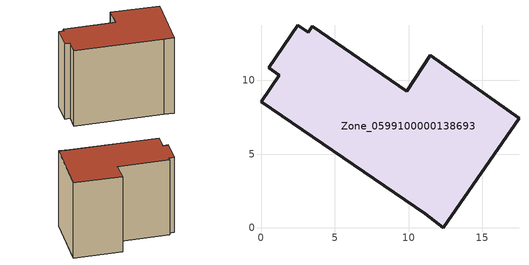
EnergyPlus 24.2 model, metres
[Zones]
Zone_0599100000138693
 floor ground (C_G): 0,8.55 1.23,10.36 0.52,10.84 2.48,13.75 3.19,13.26 3.46,13.66 9.89,9.25 11.46,11.69 17.48,7.42 12.36,0 11.12,0.95 z0
 wall outside (C_F): 12.36,0 17.48,7.42 11.46,11.69 9.89,9.25 3.46,13.66 3.19,13.26 2.48,13.75 0.52,10.84 1.23,10.36 0,8.55 11.12,0.95 12.36,0 z0:12.87
 roof outside (C_R): 1.23,10.36 0,8.55 11.12,0.95 12.36,0 17.48,7.42 11.46,11.69 9.89,9.25 3.46,13.66 3.19,13.26 2.48,13.75 0.52,10.84 z12.87
[BUILDING]
Pand.0599100000138693: North Axis=0; Terrain=City; Loads Convergence Tolerance Value=0.04; Temperature Convergence Tolerance Value=0.4; Solar Distribution=FullExterior; Maximum Number of Warmup Days=25; Minimum Number of Warmup Days=1
[Site:Location]
Rotterdam.The.Hague.AP_ZH_NLD Design_Conditions: Latitude=51.96; Longitude=4.45; Time Zone=1; Elevation=-4.5
[SITE:GROUNDTEMPERATURE:BUILDINGSURFACE]
18, 18, 18, 18, 18, 18, 18, 18, 18, 18, 18, 18
[MATERIAL] Thermal Absorptance=0.9; Solar Absorptance=0.7; Visible Absorptance=0.7
Name | Roughness | Thickness | Conductivity | Density | Specific Heat
G.TC.1946 | MediumSmooth | 0.15 | 1 | 540 | 1210
F.TC.1946 | Rough | 0.3 | 0.857143 | 1920 | 840
R.TC.1946 | MediumRough | 0.2 | 0.909091 | 1500 | 1000
[CONSTRUCTION]
C_G: G.TC.1946
C_F: F.TC.1946
C_R: R.TC.1946
[ZONE]
Zone_0599100000138693: Type=1; Multiplier=1; Ceiling Height=Autocalculate; Volume=Autocalculate; Floor Area=autocalculate; Part of Total Floor Area=Yes
[ZONEINFILTRATION:DESIGNFLOWRATE]
Infil_Zone_0599100000138693: Zone or ZoneList or Space or SpaceList=Zone_0599100000138693; Schedule=AlwaysOn; Design Flow Rate Calculation Method=Flow/Area; Flow Rate per Floor Area=0.003; Constant Term Coefficient=1; Temperature Term Coefficient=0; Velocity Term Coefficient=0; Velocity Squared Term Coefficient=0
[HVACTEMPLATE:ZONE:IDEALLOADSAIRSYSTEM]
Zone_0599100000138693: Maximum Heating Supply Air Temperature=50; Minimum Cooling Supply Air Temperature=13; Maximum Heating Supply Air Humidity Ratio=0.0156; Minimum Cooling Supply Air Humidity Ratio=0.0077; Heating Limit=NoLimit; Cooling Limit=NoLimit; Dehumidification Control Type=ConstantSensibleHeatRatio; Cooling Sensible Heat Ratio=0.7; Dehumidification Setpoint=60; Humidification Control Type=None; Humidification Setpoint=30; Outdoor Air Method=None; Outdoor Air Flow Rate per Person=0.00944; Outdoor Air Flow Rate per Zone Floor Area=0; Outdoor Air Flow Rate per Zone=0; Demand Controlled Ventilation Type=None; Outdoor Air Economizer Type=NoEconomizer; Heat Recovery Type=None; Sensible Heat Recovery Effectiveness=0.7; Latent Heat Recovery Effectiveness=0.65
[ZONECONTROL:THERMOSTAT]
ThermostatControl_Zone_0599100000138693: Zone or ZoneList=Zone_0599100000138693; Control Type Schedule=DualSetpointControlType; Control 1=Thermostat_Zone_0599100000138693; Temperature Difference Between Cutout And Setpoint=0
[THERMOSTATSETPOINT:DUALSETPOINT]
Thermostat_Zone_0599100000138693: Heating Setpoint Temperature Schedule=HeatingSetpoint_Zone_0599100000138693; Cooling Setpoint Temperature Schedule=CoolingSetpoint_Zone_0599100000138693
[SCHEDULE:COMPACT]
HeatingSetpoint_Zone_0599100000138693: Through: 12/31, For: AllDays, Until: 24:00, 21
CoolingSetpoint_Zone_0599100000138693: Through: 12/31, For: AllDays, Until: 24:00, 24
DualSetpointControlType: Through: 12/31, For: AllDays, Until: 24:00, 4
AlwaysOn: Through: 12/31, For: AllDays, Until: 24:00, 1
